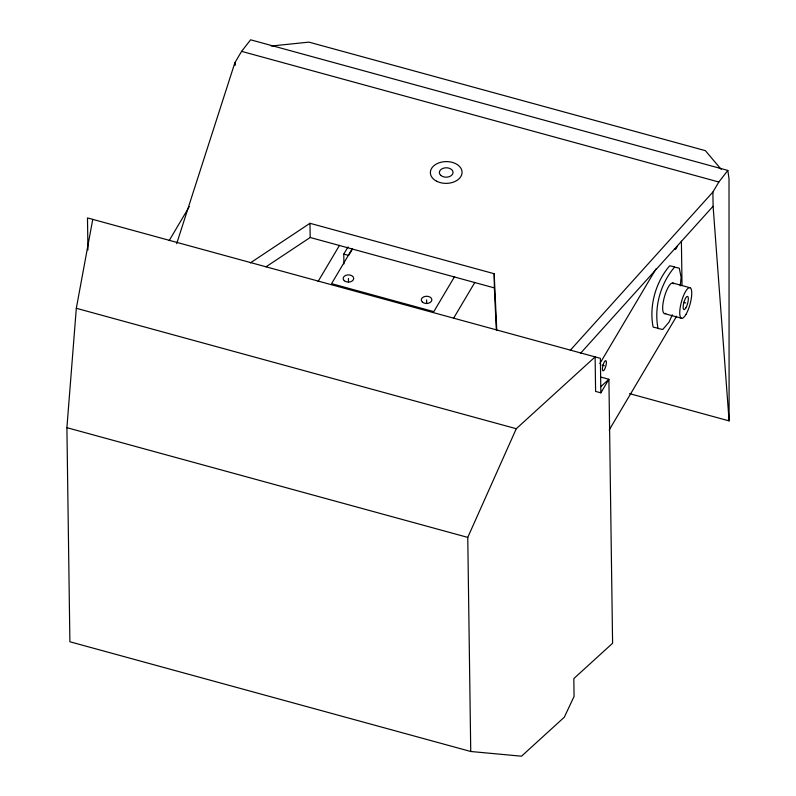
<?xml version="1.0" encoding="UTF-8"?>
<svg xmlns="http://www.w3.org/2000/svg" width="796" height="796" viewBox="0 0 796 796"><rect width="100%" height="100%" fill="white"/><g stroke="black" fill="none" stroke-linecap="round" stroke-linejoin="round"><path stroke-width="1.19" d="M600.512 376.986L608.9 379.284L612.592 643.258L573.817 678.58L574.075 696.43L564.314 717.206L521.509 756.2L470.744 751.494L69.889 641.765L66.904 427.671L76.317 308.281L92.754 219.368M680.232 285.913L681.107 277.297L679.277 268.162L674.59 267.108C660.59 283.306 653.785 307.395 658.033 328.45L662.72 329.504L668.988 322.201L672.322 314.828M176.672 243.675L234.9 62.675L241.606 51.362L250.601 39.8L727.833 170.444L729.017 178.692L729.096 420.895L629.576 393.642M470.744 751.494L467.759 537.399L516.276 428.726L595.119 356.897L595.597 391.403L600.861 392.846L608.9 379.284L600.92 386.558M169.14 240.651L189.299 206.632M318.101 281.436L339.534 245.287M343.922 263.944L343.782 254.083L348.021 246.939M352.369 248.571L331.574 283.655L433.8 311.644L454.596 276.56M352.3 249.297L348.668 255.416L343.782 254.083M453.451 318.49L474.884 282.341M599.895 363.523L655.984 268.899M570.314 350.23L712.898 192.035L718.838 182.015L727.833 170.444M609.209 429.949L676.64 316.191M580.453 353.374L713.097 206.224L712.898 192.035M250.322 262.909L309.982 223.298L494.177 273.725L496.784 330.509M265.954 266.849L310.181 237.487L494.376 287.913L496.306 329.882M271.237 46.029L308.938 42.128L705.385 150.653L721.146 169.349M674.391 266.829L669.705 265.774C655.705 281.973 648.899 306.062 653.148 327.116L657.834 328.171M241.606 51.362L718.838 182.015M672.779 283.008L689.873 287.694M683.466 302.361L685.754 302.987M664.531 313.604L681.625 318.281M602.015 365.085L604.393 365.742M76.317 308.281L516.276 428.726M66.904 427.671L467.759 537.399M713.097 206.224L729.096 420.895M235.079 65.013L234.9 62.675L234.929 65.033M681.396 241.188L682.023 285.635M600.861 392.846L600.383 358.339L87.49 217.935L87.938 249.974M494.177 273.725L494.376 287.913M426.586 299.873L426.636 303.565M348.439 278.481L348.489 282.172M309.982 223.298L310.181 237.487M677.376 246.024A5.273 1.483 -74.7 0 1 674.63 249.228M665.794 313.335A15.84 4.458 -74.7 0 1 664.302 297.326A15.84 4.458 -74.7 0 1 673.774 283.784M604.453 369.573A5.273 1.483 -74.7 0 0 606.104 360.906A5.273 1.483 -74.7 0 0 602.642 366.747A5.273 1.483 -74.7 0 0 604.453 369.573M685.913 314.5A15.84 4.458 -74.7 0 0 690.868 288.47A15.84 4.458 -74.7 0 0 680.471 305.992A15.84 4.458 -74.7 0 0 685.913 314.5M685.824 307.972A6.856 1.93 -74.7 0 0 687.963 296.699A6.856 1.93 -74.7 0 0 683.466 304.291A6.856 1.93 -74.7 0 0 685.824 307.972M422.417 302.122A5.273 3.622 -0.8 0 0 431.472 301.206A5.273 3.622 -0.8 0 0 425.87 296.281A5.273 3.622 -0.8 0 0 422.417 302.122M344.27 280.729A5.273 3.622 -0.8 0 0 353.325 279.814A5.273 3.622 -0.8 0 0 347.733 274.889A5.273 3.622 -0.8 0 0 344.27 280.729M436.626 181.219A15.84 10.885 -0.8 0 0 461.939 173.737A15.84 10.885 -0.8 0 0 440.089 162.484A15.84 10.885 -0.8 0 0 436.626 181.219M440.795 175.409A6.856 4.716 -0.8 0 0 452.566 174.215A6.856 4.716 -0.8 0 0 445.292 167.817A6.856 4.716 -0.8 0 0 440.795 175.409"/></g></svg>
